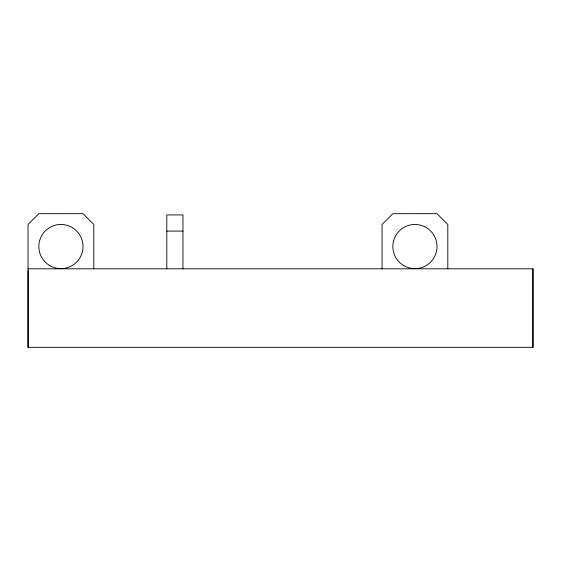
<?xml version="1.0" encoding="UTF-8"?>
<svg xmlns="http://www.w3.org/2000/svg" width="561" height="561" viewBox="0 0 561 561"><rect width="100%" height="100%" fill="white"/><g stroke="black" fill="none" stroke-linecap="round" stroke-linejoin="round"><path stroke-width="0.84" d="M28.05 268.81L532.95 268.81L532.95 347.322L28.05 347.322L28.057 270.556M382.062 268.81L382.062 224.477L392.84 213.692L437.033 213.678L447.804 224.456L447.804 268.81M166.799 231.09L182.97 231.083M532.95 268.81L532.95 347.322M182.97 268.81L182.963 214.919L166.799 214.919L166.806 268.81M93.806 268.81L93.799 224.477L83.014 213.699L38.828 213.685L28.05 224.456L28.057 347.322M49.887 265.676A22.096 22.096 0 0 0 83.028 246.538A22.096 22.096 0 0 0 49.887 227.408A22.096 22.096 0 0 0 49.887 265.676M403.885 265.676A22.096 22.096 0 0 0 437.026 246.545A22.096 22.096 0 0 0 403.885 227.408A22.096 22.096 0 0 0 403.885 265.676"/></g></svg>
